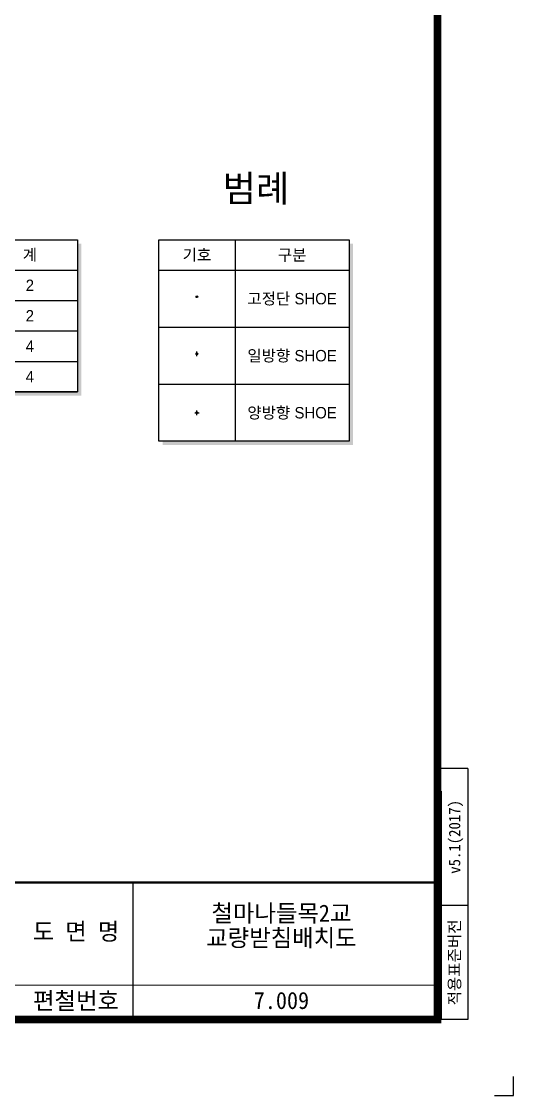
# Model space of a CAD drawing. Header units: feet. Extents: x 0 to 336400, y 0 to 237600.
# Drawn here: x 284669 to 336400, y 0 to 112980 of the extents above; entities that cross this region are included whole.
import ezdxf
from ezdxf.enums import TextEntityAlignment as Align

# ---------------------------------------------------------------- set-up
doc = ezdxf.new("R2010")
doc.units = ezdxf.units.FT
doc.header["$LTSCALE"] = 2200
doc.header["$MEASUREMENT"] = 0
for name, color, linetype in [('CS-CONC-LEAN', 3, 'CONTINUOUS'), ('CS-TABL-LIN1', 4, 'CONTINUOUS'), ('CS-TABL-LIN2', 1, 'CONTINUOUS'), ('CS-TABL-TEX1', 6, 'CONTINUOUS'), ('CS-TABL-TEX2', 3, 'CONTINUOUS'), ('CX-BORD-LIN1', 4, 'CONTINUOUS'), ('CX-BORD-LIN2', 3, 'CONTINUOUS'), ('CX-BORD-TEX2', 7, 'CONTINUOUS'), ('CX-BORD-TEX3', 6, 'CONTINUOUS'), ('CX-MISC', 2, 'CONTINUOUS'), ('CZ-TEX1', 6, 'CONTINUOUS')]:
    doc.layers.add(name, color=color, linetype=linetype)
doc.styles.add('A_STANDARD', font='')
doc.styles.add('TB_TEXT', font='')
doc.styles.add('TB_WBTXT', font='')
doc.styles.add('TB_WMTXT', font='')
doc.styles.get('A_STANDARD').set_extended_font_data('Dotum')
doc.styles.get('TB_TEXT').set_extended_font_data('DotumChe')
doc.styles.get('TB_WBTXT').set_extended_font_data('Dotum')
doc.styles.get('TB_WMTXT').set_extended_font_data('DotumChe')

# ---------------------------------------------------------------- blocks, each defined once
blk = doc.blocks.new('CXBLKA1-KHCA')
at = {"layer": 'CX-BORD-LIN1', "const_width": 2}
blk.add_lwpolyline([(796, 0), (0, 0), (0, 554), (796, 554)], close=True, dxfattribs=at)
at = {"layer": 'CX-BORD-LIN1', "const_width": 0.6}
blk.add_lwpolyline([(796, 36), (0, 36)], dxfattribs=at)
at = {"layer": 'CX-BORD-LIN2'}
for p, q in [((804, 66.03), (796, 66.03)), ((804, 66.03), (804, 0)), ((797, 60), (797, 0)), ((804, 30), (796, 30)), ((804, 0), (797, 0))]:
    blk.add_line(p, q, dxfattribs=at)
at = {"layer": 'CX-BORD-LIN2', "const_width": 0.3}
for points in [[(716, 0), (716, 36)], [(796, 9), (558, 9)]]:
    blk.add_lwpolyline(points, dxfattribs=at)
at = {"layer": 'CX-MISC'}
blk.add_lwpolyline([(811, -20), (816, -20), (816, -15)], dxfattribs=at)
at = {"layer": 'CX-BORD-LIN1', "style": 'TB_TEXT'}
for tag, height, p in [('TR_RNUM5', 3, (285.11, 32.64)), ('TR_RDAT5', 3.5, (317.5, 33)), ('TR_DGN5', 3.5, (451.12, 33)), ('TR_CHK5', 3.5, (491.12, 33)), ('TR_APP5', 3.5, (531.12, 33)), ('TR_RDAT4', 3.5, (317.5, 27)), ('TR_DGN4', 3.5, (451.12, 27)), ('TR_CHK4', 3.5, (491.12, 27)), ('TR_APP4', 3.5, (531.12, 27)), ('TR_RNUM4', 3, (285.11, 26.64)), ('TR_RDAT3', 3.5, (317.5, 21)), ('TR_DGN3', 3.5, (451.12, 21)), ('TR_CHK3', 3.5, (491.12, 21)), ('TR_APP3', 3.5, (531.12, 21)), ('TR_RNUM3', 3, (285.11, 20.64)), ('TR_RNUM2', 3, (285.11, 14.64)), ('TR_RDAT2', 3.5, (317.5, 15)), ('TR_DGN2', 3.5, (451.12, 15)), ('TR_CHK2', 3.5, (491.12, 15)), ('TR_APP2', 3.5, (531.12, 15)), ('TR_RNUM1', 3, (285.11, 8.64)), ('TR_RDAT1', 3.5, (317.5, 9)), ('TR_DGN1', 3.5, (451.12, 9)), ('TR_CHK1', 3.5, (491.12, 9)), ('TR_APP1', 3.5, (531.12, 9))]:
    blk.add_attdef(tag, text='', height=height, dxfattribs=at).set_placement(p, align=Align.MIDDLE_CENTER)
for tag, p in [('TR_RCON5', (342.3, 33)), ('TR_RCON4', (342.3, 27)), ('TR_RCON3', (342.3, 21)), ('TR_RCON2', (342.3, 15)), ('TR_RCON1', (342.3, 9))]:
    blk.add_attdef(tag, text='', height=3.5, dxfattribs=at).set_placement(p, align=Align.MIDDLE_LEFT)
at = {"layer": 'CX-BORD-LIN2', "style": 'TB_TEXT'}
blk.add_text('적용표준버전', height=3, rotation=90, dxfattribs=at).set_placement((800.5, 15), align=Align.MIDDLE_CENTER)
blk.add_attdef('TD_VERSION', text='', height=3, rotation=90, dxfattribs=at).set_placement((800.5, 48.01), align=Align.MIDDLE_CENTER)
at = {"layer": 'CX-BORD-TEX2', "style": 'TB_WMTXT'}
for tag, height, p in [('TB_CNAME', 5, (15.34, 531.83)), ('TB_CSCOP', 4, (16.63, 523.83))]:
    blk.add_attdef(tag, text='', height=height, dxfattribs=at).set_placement(p, align=Align.BOTTOM_LEFT)
at = {"layer": 'CX-BORD-TEX2', "style": 'TB_WBTXT'}
for tag, height, p in [('TB_MTITIL', 10, (398, 533.33)), ('TB_STITL', 7, (398, 518.33))]:
    blk.add_attdef(tag, text='', height=height, dxfattribs=at).set_placement(p, align=Align.MIDDLE_CENTER)
at = {"layer": 'CX-BORD-TEX3', "style": 'TB_TEXT'}
for s, p in [('도 면 명', (701, 23.19)), ('편철번호', (701, 5))]:
    blk.add_text(s, height=4.5, dxfattribs=at).set_placement(p, align=Align.MIDDLE)
for tag, height, p in [('TD_LNDST', 4.5, (215, 31.5)), ('TD_DSECT', 4.5, (605.5, 31.5)), ('TD_DDIST', 4.5, (654.5, 31.5)), ('TD_DNAME_TOP', 4.5, (755, 27.96)), ('TD_CSECT', 4.5, (605.5, 22.5)), ('TD_CDIST', 4.5, (654.5, 22.5)), ('TD_DNAME_MAIN', 4.5, (755, 21.47)), ('TD_CCOMP', 4.5, (215, 13.59)), ('TD_HSCAL', 4.5, (620.88, 13.75)), ('TD_VSCAL', 4.5, (656.86, 13.75)), ('TD_DNAME_BOT', 3, (755, 15.25)), ('TD_FIELD', 4.5, (180, 5.13)), ('TD_CSTEP', 4.5, (250.74, 5.13)), ('TD_DWGCODE', 4.5, (637, 4.79)), ('TD_DWGNO', 4.5, (755, 5))]:
    blk.add_attdef(tag, text='', height=height, dxfattribs=at).set_placement(p, align=Align.MIDDLE_CENTER)
for tag, height, width, p in [('TD_DCOMP', 4.5, 0.95, (215, 22.59)), ('TD_CNAME', 5, 0.78, (65, 7.6))]:
    blk.add_attdef(tag, text='', height=height, dxfattribs=dict(at, width=width)).set_placement(p, align=Align.MIDDLE_CENTER)

msp = doc.modelspace()

# ---------------------------------------------------------------- linework, layer by layer
at = {"layer": 'CS-CONC-LEAN'}
for p, q in [((303119, 77785), (303119, 78265)), ((302879, 71825), (303359, 71825)), ((303119, 71585), (303119, 72065))]:
    msp.add_line(p, q, dxfattribs=at)
at = {"layer": 'CS-CONC-LEAN', "const_width": 96}
msp.add_lwpolyline([(303167, 84025, 1), (303071, 84025, 1)], format="xyb", close=True, dxfattribs=at)
at = {"layer": 'CS-CONC-LEAN'}
for centre in [(303119, 84025), (303119, 78025), (303119, 71825)]:
    msp.add_circle(centre, 96, dxfattribs=at)
for points in [[(303119, 78265), (303095, 78193), (303119, 78265), (303143, 78193)], [(303119, 77785), (303095, 77857), (303119, 77785), (303143, 77857)], [(302879, 71825), (302951, 71801), (302879, 71825), (302951, 71849)], [(303119, 72065), (303095, 71993), (303119, 72065), (303143, 71993)], [(303119, 71585), (303095, 71657), (303119, 71585), (303143, 71657)], [(303359, 71825), (303287, 71801), (303359, 71825), (303287, 71849)]]:
    msp.add_solid(points, dxfattribs=at)
at = {"layer": 'CS-TABL-LIN1'}
msp.add_line((206552, 74025), (290552, 74025), dxfattribs=at)
for points in [[(198552, 90025), (290552, 90025), (290552, 74025), (198552, 74025)], [(299119, 90025), (319119, 90025), (319119, 68825), (299119, 68825)]]:
    msp.add_lwpolyline(points, close=True, dxfattribs=at)
for points in [[(290552, 89625), (290952, 89625), (290552, 74025), (290952, 74025)], [(319119, 89625), (319519, 89625), (319119, 68825), (319519, 68825)], [(198952, 74025), (290952, 74025), (198952, 73625), (290952, 73625)], [(299519, 68825), (319519, 68825), (299519, 68425), (319519, 68425)]]:
    msp.add_solid(points, dxfattribs=at)
at = {"layer": 'CS-TABL-LIN2'}
for p, q in [((307119, 90025), (307119, 68825)), ((198552, 86825), (290552, 86825)), ((206552, 86825), (290552, 86825)), ((299119, 86825), (319119, 86825)), ((198552, 83625), (290552, 83625)), ((206552, 83625), (290552, 83625)), ((206552, 83625), (290552, 83625)), ((198552, 80425), (290552, 80425)), ((206552, 80425), (290552, 80425)), ((206552, 80425), (290552, 80425)), ((299119, 80825), (319119, 80825)), ((198552, 77225), (290552, 77225)), ((206552, 77225), (290552, 77225)), ((206552, 77225), (290552, 77225)), ((299119, 74825), (319119, 74825))]:
    msp.add_line(p, q, dxfattribs=at)

# ---------------------------------------------------------------- block references
at = {"layer": 'CX-MISC'}
ref = msp.add_blockref('CXBLKA1-KHCA', (10000, 8000), dxfattribs=dict(at, xscale=400, yscale=400, zscale=400))
ref.add_attrib('TD_DNAME_MAIN', '교량받침배치도', dxfattribs={"layer": 'CX-BORD-TEX3', "height": 1800, "style": 'TB_TEXT'}).set_placement((312000, 16589), align=Align.MIDDLE_CENTER)
ref.add_attrib('TD_DNAME_TOP', '철마나들목2교', dxfattribs={"layer": 'CX-BORD-TEX3', "height": 1800, "style": 'TB_TEXT'}).set_placement((312000, 19183), align=Align.MIDDLE_CENTER)
ref.add_attrib('TD_DWGNO', '7.009', dxfattribs={"layer": 'CX-BORD-TEX3', "height": 1800, "style": 'TB_TEXT'}).set_placement((312000, 10001), align=Align.MIDDLE_CENTER)
ref.add_attrib('TD_VERSION', 'v5.1(2017)', dxfattribs={"layer": 'CX-BORD-LIN2', "height": 1200, "rotation": 90, "style": 'TB_TEXT'}).set_placement((330200, 27206), align=Align.MIDDLE_CENTER)

# ---------------------------------------------------------------- texts
at = {"layer": 'CS-TABL-TEX1', "style": 'A_STANDARD'}
for s, p in [('계', (285552, 87825)), ('기호', (303119, 87825)), ('구분', (313119, 87825))]:
    msp.add_text(s, height=1200, dxfattribs=at).set_placement(p, align=Align.CENTER)
at = {"layer": 'CS-TABL-TEX2', "style": 'A_STANDARD'}
for s, p in [('2', (285552, 84625)), ('고정단 SHOE', (313119, 83225)), ('2', (285552, 81425)), ('4', (285552, 78225)), ('일방향 SHOE', (313119, 77225)), ('4', (285552, 75025)), ('양방향 SHOE', (313119, 71225))]:
    msp.add_text(s, height=1200, dxfattribs=at).set_placement(p, align=Align.CENTER)
at = {"layer": 'CZ-TEX1', "style": 'A_STANDARD'}
msp.add_text('범례', height=2800, dxfattribs=at).set_placement((309319, 94025), align=Align.CENTER)

doc.saveas('drawing.dxf')
